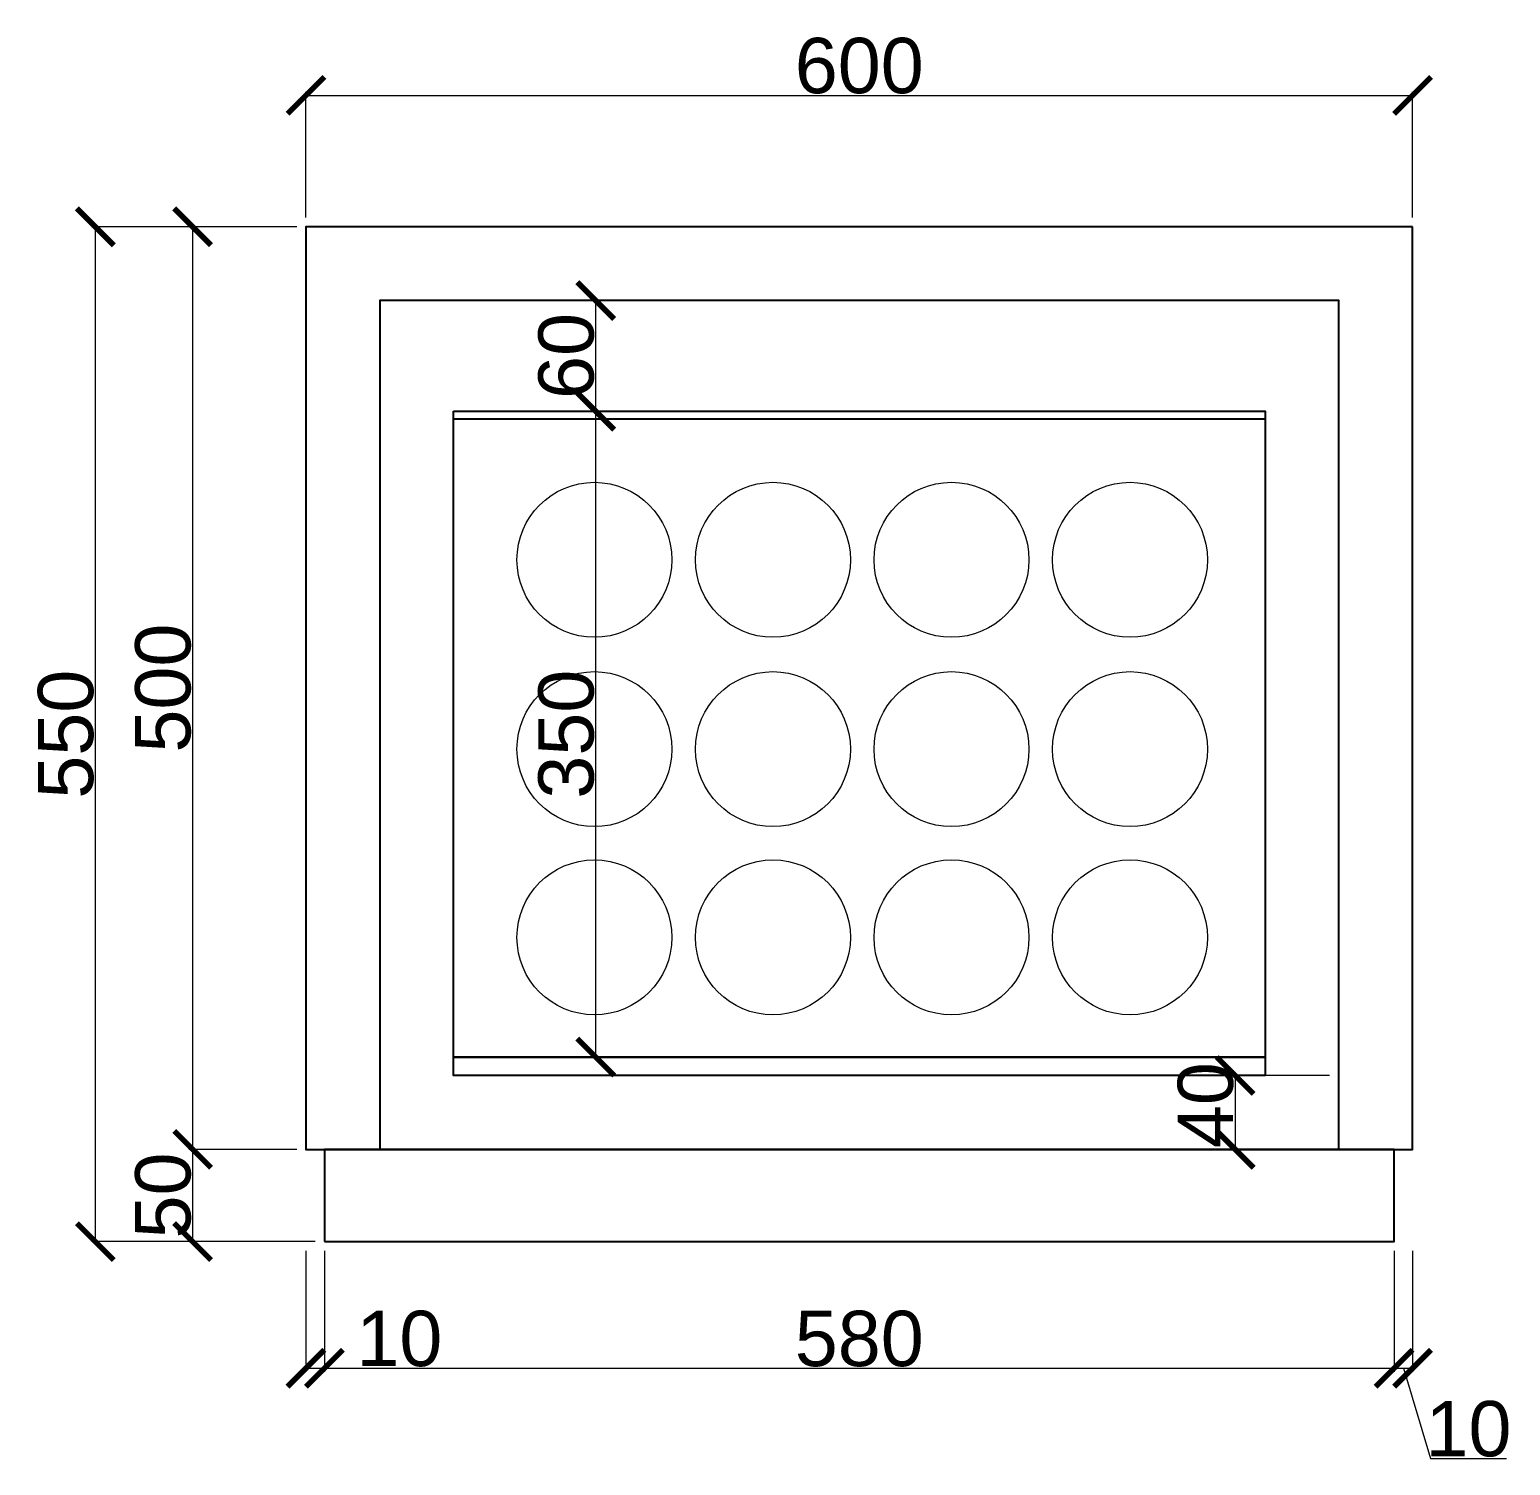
# Model space of a CAD drawing. Header units: millimetres. Extents: x 11444 to 38468, y 2013 to 7470.
# Drawn here: x 11940 to 12743, y 5885 to 6663 of the extents above; entities that cross this region are included whole.
import ezdxf

# ---------------------------------------------------------------- set-up
doc = ezdxf.new("R2010")
doc.units = ezdxf.units.MM
doc.layers.add('Auto-SilikCizgiler', color=251, linetype='Continuous', lineweight=9)
doc.styles.get("Standard").update_dxf_attribs({"font": 'arial.ttf'})
doc.dimstyles.new('ölçü 1_50', dxfattribs={"dimtxt": 30, "dimasz": 20, "dimexe": 2, "dimexo": 5, "dimtad": 1, "dimdec": 0, "dimtxsty": 'Standard', "dimblk": 'ARCHTICK', "dimcen": 2.5, "dimclrd": 256, "dimclre": 256, "dimclrt": 256, "dimadec": 0, "dimazin": 0, "dimtfac": 1, "dimtdec": 0, "dimtmove": 0, "dimatfit": 3, "dimldrblk": 'ARCHTICK', "dimfxl": 1, "dimlwd": -1, "dimlwe": -1, "dimarcsym": 0})

# ---------------------------------------------------------------- blocks, each defined once
blk = doc.blocks.new('_ArchTick')
at = {"color": 0, "linetype": 'ByBlock', "const_width": 0.15}
blk.add_lwpolyline([(-0.5, -0.5), (0.5, 0.5)], dxfattribs=at)
blk = doc.blocks.new('*D10')
at = {"layer": 'Auto-SilikCizgiler', "transparency": 16777216}
for p, q in [((12089.93, 6561.59), (12089.93, 6629.82)), ((12089.93, 6627.82), (12689.93, 6627.82)), ((12689.93, 6561.59), (12689.93, 6629.82))]:
    blk.add_line(p, q, dxfattribs=at)
at = {"layer": 'Defpoints', "color": 0, "transparency": 16777216}
for p in [(12689.93, 6627.82), (12089.93, 6556.59), (12689.93, 6556.59)]:
    blk.add_point(p, dxfattribs=at)
at = {"layer": 'Auto-SilikCizgiler', "transparency": 16777216, "xscale": 20, "yscale": 20, "zscale": 20, "rotation": 180}
blk.add_blockref('_ArchTick', (12089.93, 6627.82), dxfattribs=at)
at = {"layer": 'Auto-SilikCizgiler', "transparency": 16777216, "xscale": 20, "yscale": 20, "zscale": 20}
blk.add_blockref('_ArchTick', (12689.93, 6627.82), dxfattribs=at)
at = {"layer": 'Auto-SilikCizgiler', "transparency": 16777216, "insert": (12389.93, 6643.77), "char_height": 30, "attachment_point": 5}
blk.add_mtext('600', dxfattribs=at)
blk = doc.blocks.new('*D16')
at = {"layer": 'Auto-SilikCizgiler', "transparency": 16777216}
for p, q in [((12089.93, 6001.59), (12089.93, 5935.94)), ((12099.93, 6001.59), (12099.93, 5935.94)), ((12089.93, 5937.94), (12099.93, 5937.94)), ((12099.93, 5937.94), (12161.23, 5937.94))]:
    blk.add_line(p, q, dxfattribs=at)
at = {"layer": 'Defpoints', "color": 0, "transparency": 16777216}
for p in [(12089.93, 6006.59), (12099.93, 6006.59), (12099.93, 5937.94)]:
    blk.add_point(p, dxfattribs=at)
at = {"layer": 'Auto-SilikCizgiler', "transparency": 16777216, "xscale": 20, "yscale": 20, "zscale": 20, "rotation": 180}
blk.add_blockref('_ArchTick', (12089.93, 5937.94), dxfattribs=at)
at = {"layer": 'Auto-SilikCizgiler', "transparency": 16777216, "xscale": 20, "yscale": 20, "zscale": 20}
blk.add_blockref('_ArchTick', (12099.93, 5937.94), dxfattribs=at)
at = {"layer": 'Auto-SilikCizgiler', "transparency": 16777216, "insert": (12140.58, 5953.88), "char_height": 30, "attachment_point": 5}
blk.add_mtext('10', dxfattribs=at)
blk = doc.blocks.new('*D17')
at = {"layer": 'Auto-SilikCizgiler', "transparency": 16777216}
for p, q in [((12099.93, 6001.59), (12099.93, 5935.94)), ((12679.93, 6001.59), (12679.93, 5935.94)), ((12099.93, 5937.94), (12679.93, 5937.94))]:
    blk.add_line(p, q, dxfattribs=at)
at = {"layer": 'Defpoints', "color": 0, "transparency": 16777216}
for p in [(12099.93, 6006.59), (12679.93, 6006.59), (12679.93, 5937.94)]:
    blk.add_point(p, dxfattribs=at)
at = {"layer": 'Auto-SilikCizgiler', "transparency": 16777216, "xscale": 20, "yscale": 20, "zscale": 20, "rotation": 180}
blk.add_blockref('_ArchTick', (12099.93, 5937.94), dxfattribs=at)
at = {"layer": 'Auto-SilikCizgiler', "transparency": 16777216, "xscale": 20, "yscale": 20, "zscale": 20}
blk.add_blockref('_ArchTick', (12679.93, 5937.94), dxfattribs=at)
at = {"layer": 'Auto-SilikCizgiler', "transparency": 16777216, "insert": (12389.93, 5953.88), "char_height": 30, "attachment_point": 5}
blk.add_mtext('580', dxfattribs=at)
blk = doc.blocks.new('*D18')
at = {"layer": 'Auto-SilikCizgiler', "transparency": 16777216}
for p, q in [((12679.93, 6001.59), (12679.93, 5935.94)), ((12689.93, 6001.59), (12689.93, 5935.94)), ((12679.93, 5937.94), (12689.93, 5937.94)), ((12684.93, 5937.94), (12699.6, 5889.05)), ((12699.6, 5889.05), (12740.89, 5889.05))]:
    blk.add_line(p, q, dxfattribs=at)
at = {"layer": 'Defpoints', "color": 0, "transparency": 16777216}
for p in [(12679.93, 6006.59), (12689.93, 6006.59), (12689.93, 5937.94)]:
    blk.add_point(p, dxfattribs=at)
at = {"layer": 'Auto-SilikCizgiler', "transparency": 16777216, "xscale": 20, "yscale": 20, "zscale": 20, "rotation": 180}
blk.add_blockref('_ArchTick', (12679.93, 5937.94), dxfattribs=at)
at = {"layer": 'Auto-SilikCizgiler', "transparency": 16777216, "xscale": 20, "yscale": 20, "zscale": 20}
blk.add_blockref('_ArchTick', (12689.93, 5937.94), dxfattribs=at)
at = {"layer": 'Auto-SilikCizgiler', "transparency": 16777216, "insert": (12720.24, 5904.99), "char_height": 30, "attachment_point": 5}
blk.add_mtext('10', dxfattribs=at)
blk = doc.blocks.new('*D19')
at = {"layer": 'Auto-SilikCizgiler', "transparency": 16777216}
for p, q in [((12174.93, 6456.59), (12249.08, 6456.59)), ((12247.08, 6106.59), (12247.08, 6456.59)), ((12174.93, 6106.59), (12249.08, 6106.59))]:
    blk.add_line(p, q, dxfattribs=at)
at = {"layer": 'Defpoints', "color": 0, "transparency": 16777216}
for p in [(12169.93, 6456.59), (12247.08, 6456.59), (12169.93, 6106.59)]:
    blk.add_point(p, dxfattribs=at)
at = {"layer": 'Auto-SilikCizgiler', "transparency": 16777216, "xscale": 20, "yscale": 20, "zscale": 20}
for p, rotation in [((12247.08, 6456.59), 90), ((12247.08, 6106.59), 270)]:
    blk.add_blockref('_ArchTick', p, dxfattribs=dict(at, rotation=rotation))
at = {"layer": 'Auto-SilikCizgiler', "transparency": 16777216, "insert": (12231.13, 6281.59), "char_height": 30, "attachment_point": 5, "rotation": 90}
blk.add_mtext('350', dxfattribs=at)
blk = doc.blocks.new('*D20')
at = {"layer": 'Auto-SilikCizgiler', "transparency": 16777216}
for p, q in [((12174.93, 6516.59), (12249.08, 6516.59)), ((12247.08, 6456.59), (12247.08, 6516.59)), ((12174.93, 6456.59), (12249.08, 6456.59))]:
    blk.add_line(p, q, dxfattribs=at)
at = {"layer": 'Defpoints', "color": 0, "transparency": 16777216}
for p in [(12169.93, 6516.59), (12247.08, 6516.59), (12169.93, 6456.59)]:
    blk.add_point(p, dxfattribs=at)
at = {"layer": 'Auto-SilikCizgiler', "transparency": 16777216, "xscale": 20, "yscale": 20, "zscale": 20}
for p, rotation in [((12247.08, 6516.59), 90), ((12247.08, 6456.59), 270)]:
    blk.add_blockref('_ArchTick', p, dxfattribs=dict(at, rotation=rotation))
at = {"layer": 'Auto-SilikCizgiler', "transparency": 16777216, "insert": (12231.14, 6486.59), "char_height": 30, "attachment_point": 5, "rotation": 90}
blk.add_mtext('60', dxfattribs=at)
blk = doc.blocks.new('*D11')
at = {"layer": 'Auto-SilikCizgiler', "transparency": 16777216}
for p, q in [((12644.93, 6096.59), (12591.73, 6096.59)), ((12593.73, 6096.59), (12593.73, 6056.59)), ((12644.93, 6056.59), (12591.73, 6056.59))]:
    blk.add_line(p, q, dxfattribs=at)
at = {"layer": 'Defpoints', "color": 0, "transparency": 16777216}
for p in [(12649.93, 6096.59), (12593.73, 6056.59), (12649.93, 6056.59)]:
    blk.add_point(p, dxfattribs=at)
at = {"layer": 'Auto-SilikCizgiler', "transparency": 16777216, "xscale": 20, "yscale": 20, "zscale": 20}
for p, rotation in [((12593.73, 6096.59), 90), ((12593.73, 6056.59), 270)]:
    blk.add_blockref('_ArchTick', p, dxfattribs=dict(at, rotation=rotation))
at = {"layer": 'Auto-SilikCizgiler', "transparency": 16777216, "insert": (12577.78, 6080.53), "char_height": 30, "attachment_point": 5, "rotation": 90}
blk.add_mtext('40', dxfattribs=at)
blk = doc.blocks.new('*D12')
at = {"layer": 'Auto-SilikCizgiler', "transparency": 16777216}
for p, q in [((12084.93, 6556.59), (12026.48, 6556.59)), ((12028.48, 6556.59), (12028.48, 6056.59)), ((12084.93, 6056.59), (12026.48, 6056.59))]:
    blk.add_line(p, q, dxfattribs=at)
at = {"layer": 'Defpoints', "color": 0, "transparency": 16777216}
for p in [(12089.93, 6556.59), (12028.48, 6056.59), (12089.93, 6056.59)]:
    blk.add_point(p, dxfattribs=at)
at = {"layer": 'Auto-SilikCizgiler', "transparency": 16777216, "xscale": 20, "yscale": 20, "zscale": 20}
for p, rotation in [((12028.48, 6556.59), 90), ((12028.48, 6056.59), 270)]:
    blk.add_blockref('_ArchTick', p, dxfattribs=dict(at, rotation=rotation))
at = {"layer": 'Auto-SilikCizgiler', "transparency": 16777216, "insert": (12012.54, 6306.59), "char_height": 30, "attachment_point": 5, "rotation": 90}
blk.add_mtext('500', dxfattribs=at)
blk = doc.blocks.new('*D13')
at = {"layer": 'Auto-SilikCizgiler', "transparency": 16777216}
for p, q in [((12084.93, 6056.59), (12026.48, 6056.59)), ((12028.48, 6056.59), (12028.48, 6006.59)), ((12084.93, 6006.59), (12026.48, 6006.59))]:
    blk.add_line(p, q, dxfattribs=at)
at = {"layer": 'Defpoints', "color": 0, "transparency": 16777216}
for p in [(12089.93, 6056.59), (12028.48, 6006.59), (12089.93, 6006.59)]:
    blk.add_point(p, dxfattribs=at)
at = {"layer": 'Auto-SilikCizgiler', "transparency": 16777216, "xscale": 20, "yscale": 20, "zscale": 20}
for p, rotation in [((12028.48, 6056.59), 90), ((12028.48, 6006.59), 270)]:
    blk.add_blockref('_ArchTick', p, dxfattribs=dict(at, rotation=rotation))
at = {"layer": 'Auto-SilikCizgiler', "transparency": 16777216, "insert": (12012.54, 6031.59), "char_height": 30, "attachment_point": 5, "rotation": 90}
blk.add_mtext('50', dxfattribs=at)
blk = doc.blocks.new('*D22')
at = {"layer": 'Auto-SilikCizgiler', "transparency": 16777216}
for p, q in [((12084.93, 6556.59), (11973.74, 6556.59)), ((11975.74, 6556.59), (11975.74, 6006.59)), ((12094.93, 6006.59), (11973.74, 6006.59))]:
    blk.add_line(p, q, dxfattribs=at)
at = {"layer": 'Defpoints', "color": 0, "transparency": 16777216}
for p in [(12089.93, 6556.59), (11975.74, 6006.59), (12099.93, 6006.59)]:
    blk.add_point(p, dxfattribs=at)
at = {"layer": 'Auto-SilikCizgiler', "transparency": 16777216, "xscale": 20, "yscale": 20, "zscale": 20}
for p, rotation in [((11975.74, 6556.59), 90), ((11975.74, 6006.59), 270)]:
    blk.add_blockref('_ArchTick', p, dxfattribs=dict(at, rotation=rotation))
at = {"layer": 'Auto-SilikCizgiler', "transparency": 16777216, "insert": (11959.8, 6281.59), "char_height": 30, "attachment_point": 5, "rotation": 90}
blk.add_mtext('550', dxfattribs=at)

msp = doc.modelspace()

# ---------------------------------------------------------------- linework, layer by layer
for p, q in [((12169.93, 6456.59), (12609.93, 6456.59)), ((12169.93, 6452.59), (12609.93, 6452.59))]:
    msp.add_line(p, q)
for points in [[(12689.93, 6556.59), (12089.93, 6556.59), (12089.93, 6056.59), (12689.93, 6056.59)], [(12169.93, 6456.59), (12609.93, 6456.59), (12609.93, 6106.59), (12169.93, 6106.59)], [(12169.93, 6106.59), (12609.93, 6106.59), (12609.93, 6096.59), (12169.93, 6096.59)], [(12099.93, 6006.59), (12679.93, 6006.59), (12679.93, 6056.59), (12099.93, 6056.59)]]:
    msp.add_lwpolyline(points, close=True)
for points in [[(12649.93, 6056.59), (12649.93, 6516.59), (12129.93, 6516.59), (12129.93, 6056.59)], [(12129.93, 6056.59), (12649.93, 6056.59)]]:
    msp.add_lwpolyline(points)
at = {"layer": 'Auto-SilikCizgiler'}
for centre in [(12246.33, 6376.11), (12343.13, 6376.11), (12439.93, 6376.11), (12536.73, 6376.11), (12246.33, 6273.49), (12343.13, 6273.49), (12439.93, 6273.49), (12536.73, 6273.49), (12246.33, 6171.46), (12343.13, 6171.46), (12439.93, 6171.46), (12536.73, 6171.46)]:
    msp.add_circle(centre, 42, dxfattribs=at)

# ---------------------------------------------------------------- dimensions: what is measured, and where the dimension line sits
for base, p1, p2, picture, middle in [((12689.93, 6627.82), (12089.93, 6556.59), (12689.93, 6556.59), '*D10', (12389.93, 6643.77)), ((12099.93, 5937.94), (12089.93, 6006.59), (12099.93, 6006.59), '*D16', (12140.58, 5953.88))]:
    dim = msp.add_linear_dim(base=base, p1=p1, p2=p2, dimstyle='ölçü 1_50', dxfattribs=at)
    dim.commit()
    dim.dimension.update_dxf_attribs({"geometry": picture, "text_midpoint": middle})
for base, p1, p2, picture, middle in [((11975.74, 6006.59), (12089.93, 6556.59), (12099.93, 6006.59), '*D22', (11959.8, 6281.59)), ((12028.48, 6056.59), (12089.93, 6556.59), (12089.93, 6056.59), '*D12', (12012.54, 6306.59)), ((12247.08, 6516.59), (12169.93, 6456.59), (12169.93, 6516.59), '*D20', (12231.14, 6486.59)), ((12247.08, 6456.59), (12169.93, 6106.59), (12169.93, 6456.59), '*D19', (12231.13, 6281.59)), ((12028.48, 6006.59), (12089.93, 6056.59), (12089.93, 6006.59), '*D13', (12012.54, 6031.59))]:
    dim = msp.add_linear_dim(base=base, p1=p1, p2=p2, angle=90, dimstyle='ölçü 1_50', dxfattribs=at)
    dim.commit()
    dim.dimension.update_dxf_attribs({"geometry": picture, "text_midpoint": middle})
dim = msp.add_linear_dim(base=(12593.73, 6056.59), p1=(12649.93, 6096.59), p2=(12649.93, 6056.59), angle=90, dimstyle='ölçü 1_50', dxfattribs=at)
dim.commit()
dim.dimension.update_dxf_attribs({"geometry": '*D11', "text_midpoint": (12593.73, 6080.53), "dimtype": 160})
for base, p1, p2, picture, middle in [((12679.93, 5937.94), (12099.93, 6006.59), (12679.93, 6006.59), '*D17', (12389.93, 5953.88)), ((12689.93, 5937.94), (12679.93, 6006.59), (12689.93, 6006.59), '*D18', (12700.22, 5904.99))]:
    dim = msp.add_linear_dim(base=base, p1=p1, p2=p2, dimstyle='ölçü 1_50', override={"dimtmove": 1}, dxfattribs=at)
    dim.commit()
    dim.dimension.update_dxf_attribs({"geometry": picture, "text_midpoint": middle})

doc.saveas('drawing.dxf')
